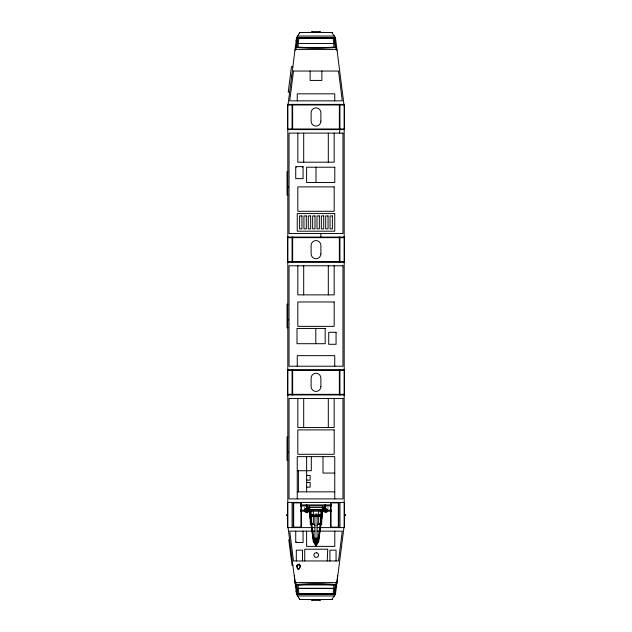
<?xml version="1.0" encoding="UTF-8"?>
<svg xmlns="http://www.w3.org/2000/svg" width="632" height="632" viewBox="0 0 632 632"><rect width="100%" height="100%" fill="white"/><g stroke="black" fill="none" stroke-linecap="round" stroke-linejoin="round"><path stroke-width="0.95" d="M327.25 560.955L327.739 549.216L304.75 549.216L304.75 560.955M322.375 584.355A97.336 37.873 0 0 1 331.84 584.774L333.957 584.924L333.657 588.992A115.569 3.121 90 0 1 333.08 593.559L331.026 593.677A94.8 9.006 0 0 1 300.974 593.677L298.92 593.559A115.569 3.121 -90 0 1 298.344 588.992L298.043 584.924L300.184 584.774A97.336 37.873 0 0 1 309.648 584.355L322.352 584.355M296.858 566.011C299.189 576.621 302.625 558.53 296.835 565.988L297.253 564.882M291.336 76.93L291.542 75.303M291.478 76.709L291.628 75.548M296.068 40.646L296.124 40.203M288.073 104.391L296.558 37.691L299.465 32.983L300.358 32.477L331.816 32.493L335.442 37.691L343.927 104.391M294.954 50.315L295.239 49.809A1.217 1.161 -82.8 0 1 295.942 49.422L297.498 37.691L335.023 37.912A1.398 1.398 0 0 1 335.537 38.56L335.56 38.623M337.046 581.685L336.761 582.191A1.217 1.161 -82.8 0 1 336.058 582.578L334.502 594.309L296.977 594.088A1.398 1.398 0 0 1 296.463 593.44L296.44 593.377M336.343 585.358L336.327 587.31M337.591 575.554L336.785 583.731M343.927 527.609L335.442 594.309L331.816 599.507L300.358 599.523L299.465 599.018L296.558 594.309L288.073 527.609M308.053 510.814L307.997 511.256A1.714 1.714 0 0 1 304.632 510.814M317.059 538.835L317.035 538.985A1.059 0.569 0 0 1 316.94 539.12M309.483 512.362L313.322 541.442L315.708 545.621L316.292 545.621L318.678 541.442L322.518 512.362M322.802 510.411L323.086 508.46L322.375 508.46L317.983 539.396L318.678 539.467L323.086 509.218L323.086 506.904L322.383 506.904L322.383 509.147L323.086 509.218M297.072 566.027L297.222 565.482M296.44 38.623L296.463 38.56A1.398 1.398 0 0 1 296.977 37.912L297.498 37.967A89.231 5.088 0 0 1 306.22 37.896L307.113 37.904L297.498 37.778M335.56 593.377L335.537 593.44A1.398 1.398 0 0 1 335.023 594.088L334.502 594.033A89.231 5.088 0 0 1 325.78 594.104L324.911 594.127M318.678 538.709L317.983 538.638L317.983 541.442L316 544.91L314.017 541.442L314.017 538.638L313.322 538.709M316.766 544.034L318.678 540.692L317.983 540.692L316 544.152L314.017 540.692L313.322 540.692L315.234 544.034M297.751 564.653C294.844 574.583 304.932 563.902 297.514 565.111M315.787 544.46L316.221 544.476M337.046 50.315L336.761 49.809A1.217 1.161 82.8 0 0 336.058 49.422L295.95 49.422M294.954 581.685L295.239 582.191A1.217 1.161 82.8 0 0 295.942 582.578L336.05 582.578M306.662 594.127L307.113 594.135M325.338 594.135L325.701 594.254M289.606 539.649L288.792 539.76L292.047 565.364L292.869 565.261M295.215 583.731L294.409 575.554M295.673 587.31L295.658 585.358M308.914 509.218L309.617 509.147L309.617 506.904L308.914 506.904L308.914 509.218L313.322 539.467L314.017 539.396L309.617 508.389M328.995 37.865L327.866 37.636M333.751 37.873L332.693 37.873M324.911 38.236L325.314 38.236M316 594.285L317.161 594.27M326.523 37.873L324.911 37.904L325.78 37.896A89.231 5.088 0 0 1 334.502 37.967L334.502 37.778M316.111 37.715C313.67 37.754 316.427 37.738 315.494 37.746M331.5 594.08L332.235 594.246M298.272 37.873L299.347 37.873M305.43 37.873L334.51 37.746L336.05 49.422M316.363 594.254L316.901 594.254M306.299 594.254L306.891 594.112L306.22 594.104A89.231 5.088 0 0 1 297.498 594.033L334.502 594.222M297.577 36.04L334.423 36.04M298.296 43.513L333.704 43.513M287.584 116.399L287.584 117.576M344.416 116.399L344.416 117.576M287.86 171.588L287.039 171.588L287.039 195.067L287.86 195.067M287.584 249.079L287.584 250.248M344.416 249.079L344.416 250.248M287.86 304.261L287.039 304.261L287.039 327.739L287.86 327.739M287.584 381.752L287.584 382.921M344.416 381.752L344.416 382.921M287.86 436.933L287.039 436.933L287.039 460.412L287.86 460.412M297.253 470.722L311.315 470.722L311.315 456.636M334.747 473.068L323.007 473.068L323.007 456.636M306.631 475.414L310.146 475.414L310.146 480.115L306.631 480.115M306.631 482.461L310.146 482.461L310.146 487.154L306.631 487.154M297.253 491.854L334.747 491.854M308.914 507.559L323.086 507.559M308.914 507.662L309.617 507.662M322.383 507.662L323.086 507.662M306.623 508.065L308.582 508.065M323.323 508.065L325.283 508.065M287.584 514.535L286.794 514.535L286.849 515.491M344.416 514.535L345.206 514.535L345.206 515.491L344.416 515.491M310.28 514.78L313.361 514.78M318.639 514.78L321.72 514.78M286.794 515.491L287.584 515.491M313.361 515.665L315.123 515.665M316.877 515.665L318.639 515.665M314.902 515.996L317.098 515.996M310.28 516.542L313.361 516.542M318.639 516.542L321.72 516.542M314.681 524.378L310.28 524.378L310.28 511.256M317.319 524.378L321.72 524.378L321.72 511.256M315.036 527.609L287.584 527.609L287.584 502.416L344.416 502.416L344.416 527.609L316.964 527.609M315.06 531.133L289.709 531.133L293.501 560.955L338.499 560.955L342.291 531.133L316.94 531.133M314.902 538.274L317.098 538.274M314.902 540.131L317.098 540.131M313.322 541.442L314.017 541.442M317.983 541.442L318.678 541.442M298.043 584.924L333.957 584.924M298.288 588.297L333.712 588.297M298.296 588.487L333.704 588.487M299.6 594.056L300.54 594.08M302.151 594.056L305.438 594.056M326.562 594.056L329.849 594.056M297.577 595.96L334.423 595.96M309.648 47.645L322.352 47.645A97.336 37.873 0 0 0 331.816 47.226L333.957 47.076L333.657 43.008A115.569 3.121 -90 0 0 333.08 38.441L331.026 38.323A94.8 9.006 0 0 0 300.974 38.323L298.92 38.441A115.569 3.121 -90 0 0 298.344 43.008L298.043 47.076L300.184 47.226A97.336 37.873 0 0 0 309.625 47.645M324.911 594.135L325.338 594.127M307.113 594.127L306.662 594.135M330.267 37.865L331.389 37.636M303.005 37.865L304.134 37.636M292.869 66.739L291.471 66.565L288.208 92.169L289.606 92.351M317.051 538.819L317.003 538.693A1.059 0.569 0 0 0 316.221 538.314L314.997 539.041M308.914 508.46L309.198 510.411M297.498 594.309L295.95 582.578M324.042 510.814L324.105 511.256A1.714 1.714 0 0 0 327.463 510.814L327.408 511.256M291.478 555.291L291.628 556.452M296.068 591.355L296.124 591.797M291.336 555.07L291.542 556.697M345.151 514.535L345.151 515.491M344.187 104.391L344.187 527.609M344.069 104.391L344.069 104.975L287.931 104.975L287.931 104.391M344.069 129.584L344.069 128.999L287.931 128.999L287.931 129.584M344.069 237.063L344.069 237.656L287.931 237.656L287.931 237.063M344.069 262.256L344.069 261.672L287.931 261.672L287.931 262.256M344.069 369.744L344.069 370.328L287.931 370.328L287.931 369.744M344.069 394.937L344.069 394.344L287.931 394.344L287.931 394.937M339.921 104.391L339.921 129.584M339.921 237.063L339.921 262.256M339.921 369.744L339.921 394.937M339.961 502.416L339.961 527.609M339.684 129.584L339.684 133.107M339.352 104.391L339.352 129.584M339.352 237.063L339.352 262.256M339.352 369.744L339.352 394.937M338.784 502.416L338.784 527.609M336.066 560.955L336.066 550.156L329.912 550.156L329.912 560.955M334.786 531.133L334.786 546.388L306.607 546.388L306.607 531.133M334.747 100.867L334.747 93.828L297.253 93.828L297.253 100.867M334.747 366.22L334.747 355.658L297.253 355.658L297.253 366.22M334.747 498.893L334.747 456.636L297.253 456.636L297.253 498.893M334.178 133.107L334.178 162.195L297.822 162.195L297.822 133.107M334.178 265.78L334.178 294.868L297.822 294.868L297.822 265.78M334.178 398.452L334.178 427.548L297.822 427.548L297.822 398.452M330.568 502.416L330.568 527.609M328.308 133.107L328.308 162.195M328.308 265.78L328.308 294.868M328.308 398.452L328.308 427.548M327.929 507.836L327.929 508.341M325.654 504.921L325.654 505.948M325.654 510.174L325.654 511.201M325.283 504.921L325.283 511.201M324.935 504.921L324.935 511.201M321.87 71.045L321.87 80.43L310.13 80.43L310.13 71.045M320.843 233.548L320.843 237.063M320.843 511.256L320.843 523.667L318.639 523.667L318.639 511.256M320.337 32.477L320.337 31.6L311.679 31.6L311.663 32.477M320.337 599.523L320.337 600.4L311.679 600.4L311.663 599.523M319.752 31.6L319.752 32.477M319.752 599.523L319.752 600.4M319.523 514.78L319.523 516.542M316.292 544.871L316.292 545.621M316 167.219L316 182.482M316 541.624L316 543.552M315.795 328.442L315.795 343.705M315.708 544.871L315.708 545.621M313.361 511.256L313.361 523.494L311.157 523.494L311.157 511.256M312.477 514.78L312.477 516.542M312.248 31.6L312.248 32.477M312.248 599.523L312.248 600.4M306.97 504.921L306.97 511.201M306.631 456.636L306.631 491.854M306.623 504.921L306.623 511.201M306.251 504.921L306.251 505.948M306.299 511.256L306.299 509.495L327.408 509.495L327.408 510.38A1.714 1.714 0 0 0 324.548 509.605M304.513 507.836L304.513 508.341M303.692 133.107L303.692 162.195M303.692 265.78L303.692 294.868M303.692 398.452L303.692 427.548M303.06 531.133L303.06 542.517L295.729 542.517L295.729 531.133M302.467 166.635L302.467 167.219M302.467 560.955L302.467 550.156L296.313 550.156L296.313 560.955M301.527 37.873L300.611 37.636M301.432 502.416L301.432 527.609M300.911 504.921L300.911 505.948M300.911 510.174L300.911 511.201M298.43 470.722L298.43 491.854M296.313 166.635L296.313 167.219M296.313 541.932L296.313 542.517M293.216 502.416L293.216 527.609M292.648 104.391L292.648 129.584M292.648 237.063L292.648 262.256M292.648 369.744L292.648 394.937M292.079 104.391L292.079 129.584M292.079 237.063L292.079 262.256M292.079 369.744L292.079 394.937M292.079 502.416L292.079 527.609M287.813 104.391L287.813 527.609M287.742 186.4L287.742 187.57M287.742 319.073L287.742 320.242M287.742 451.746L287.742 452.915M287.631 186.163L287.631 187.807M287.631 318.836L287.631 320.479M287.631 451.509L287.631 453.152M300.358 599.523A1.161 1.082 0 0 1 299.473 599.018M332.527 599.018A0.995 0.924 0 0 1 331.642 599.531M331.642 32.469A0.995 0.924 0 0 1 332.527 32.983M299.473 32.983A1.161 1.082 0 0 1 300.358 32.477M304.687 510.372A1.714 1.714 0 0 1 307.555 509.605M308.171 511.873A2.109 2.109 0 0 1 306.891 512.852M304.3 510.269A2.109 2.109 0 0 1 305.288 508.981M305.793 508.776A2.109 2.109 0 0 1 306.891 508.776M325.211 508.776A2.109 2.109 0 0 1 326.302 508.776M317.683 524.054A1.714 1.714 0 0 1 317.122 525.666M315.044 525.792A1.714 1.714 0 0 1 314.294 524.26M314.997 516.763A1.059 0.569 0 0 1 316.079 516.02A1.059 0.569 0 0 1 316.94 516.85M296.922 45.954L296.827 47.487L299.995 47.716A96.814 41.033 0 0 0 332.005 47.716L335.173 47.487L335.079 45.954A115.569 3.144 90 0 0 334.265 38.441L334.217 38.268A95.961 9.117 0 0 0 297.783 38.268L297.735 38.441A115.569 3.144 90 0 0 296.922 45.954M335.173 584.513L335.079 586.046A115.569 3.144 90 0 1 334.265 593.559L334.217 593.732A95.961 9.117 0 0 1 297.783 593.732L297.735 593.559A115.569 3.144 -90 0 1 296.922 586.046L296.827 584.513L299.995 584.284A96.814 41.033 0 0 1 332.005 584.284L335.173 584.513M293.501 71.045L289.709 100.867L342.291 100.867L338.499 71.045L293.501 71.045M302.207 594.175L305.438 594.198L302.207 594.175M326.618 594.175L329.849 594.198L326.618 594.175M306.686 38.189L306.725 38.181M344.416 104.391L287.584 104.391L287.584 129.584L344.416 129.584L344.416 104.391M342.963 133.107L289.037 133.107L289.037 233.548L342.963 233.548L342.963 133.107M303.06 166.635L295.729 166.635L295.729 178.611L303.06 178.611L303.06 166.635M334.786 167.219L306.607 167.219L306.607 182.482L334.786 182.482L334.786 167.219M334.178 186.89L297.822 186.89L297.822 211.286L334.178 211.286L334.178 186.89M334.747 213.584L297.253 213.584L297.253 231.194L334.747 231.194L334.747 213.584M301.946 215.939L299.6 215.939L299.6 228.847L301.946 228.847L301.946 215.939M306.299 215.939L303.952 215.939L303.952 228.847L306.299 228.847L306.299 215.939M310.652 215.939L308.298 215.939L308.298 228.847L310.652 228.847L310.652 215.939M314.997 215.939L312.65 215.939L312.65 228.847L314.997 228.847L314.997 215.939M319.35 215.939L317.003 215.939L317.003 228.847L319.35 228.847L319.35 215.939M323.702 215.939L321.348 215.939L321.348 228.847L323.702 228.847L323.702 215.939M328.048 215.939L325.701 215.939L325.701 228.847L328.048 228.847L328.048 215.939M332.4 215.939L330.054 215.939L330.054 228.847L332.4 228.847L332.4 215.939M344.416 237.063L287.584 237.063L287.584 262.256L344.416 262.256L344.416 237.063M342.963 265.78L289.037 265.78L289.037 366.22L342.963 366.22L342.963 265.78M334.178 301.962L297.822 301.962L297.822 326.357L334.178 326.357L334.178 301.962M325.18 328.442L297.008 328.442L297.008 343.705L325.18 343.705L325.18 328.442M336.066 332.313L328.735 332.313L328.735 344.29L336.066 344.29L336.066 332.313M344.416 369.744L287.584 369.744L287.584 394.937L344.416 394.937L344.416 369.744M342.963 398.452L289.037 398.452L289.037 498.893L342.963 498.893L342.963 398.452M334.178 429.894L297.822 429.894L297.822 454.289L334.178 454.289L334.178 429.894M300.974 502.882L293.675 502.882L293.675 527.135L300.974 527.135L300.974 502.882M338.325 502.882L331.026 502.882L331.026 527.135L338.325 527.135L338.325 502.882M331.247 504.921L300.658 504.921L300.658 505.948L331.247 505.948L331.247 504.921M331.247 510.174L300.658 510.174L300.658 511.201L331.247 511.201L331.247 510.174M317.098 514.14L314.902 514.14L314.902 541.316L317.098 541.316L317.098 514.14M316.798 552.81L316.19 552.739A2.346 2.346 0 0 0 315.692 557.369L316.3 557.432A2.346 2.346 0 0 0 316.798 552.81M320.89 121.17L320.89 112.804A4.89 4.89 0 0 0 316 107.914A4.89 4.89 0 0 0 311.11 112.804L311.11 121.17A4.89 4.89 0 0 0 316 126.06A4.89 4.89 0 0 0 320.89 121.17M320.89 253.843L320.89 245.477A4.89 4.89 0 0 0 316 240.587A4.89 4.89 0 0 0 311.11 245.477L311.11 253.843A4.89 4.89 0 0 0 316 258.733A4.89 4.89 0 0 0 320.89 253.843M320.89 386.523L320.89 378.157A4.89 4.89 0 0 0 316 373.267A4.89 4.89 0 0 0 311.11 378.157L311.11 386.523A4.89 4.89 0 0 0 316 391.413A4.89 4.89 0 0 0 320.89 386.523"/></g></svg>
